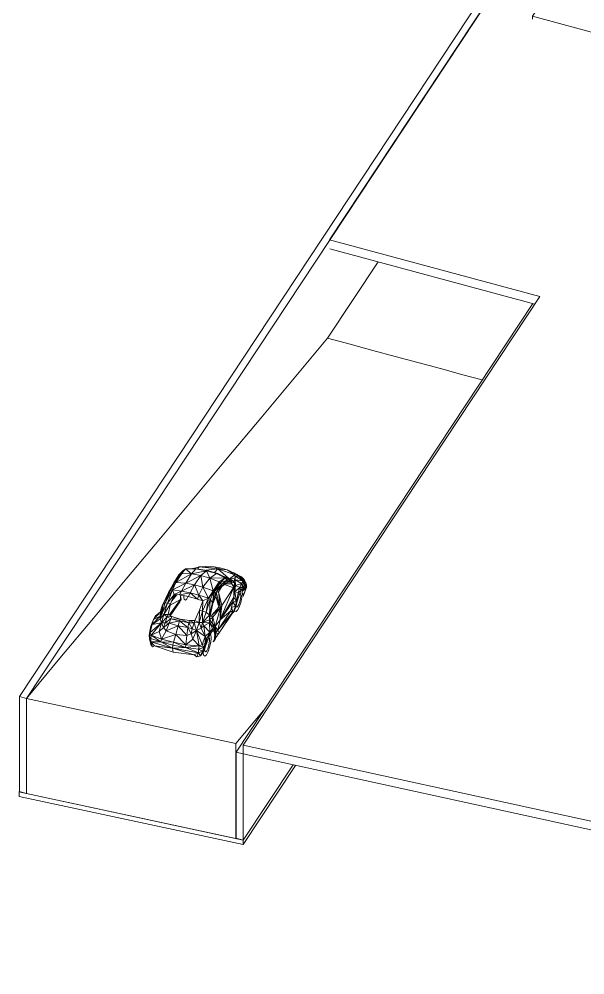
# Model space of a CAD drawing. Header units: millimetres. Extents: x -40531 to 31993, y -28732 to 45416.
# Drawn here: x -36046 to -21427, y -28732 to -4014 of the extents above; entities that cross this region are included whole.
import ezdxf

# ---------------------------------------------------------------- set-up
doc = ezdxf.new("R2010")
doc.units = ezdxf.units.MM
for name, color, linetype, lineweight in [('A-DETL-GENF', 92, 'Continuous', 9), ('A-FLOR', 192, 'Continuous', 9), ('A-FLOR-LEVL', 51, 'Continuous', 9), ('A-GENM', 13, 'Continuous', 9), ('A-WALL', 113, 'Continuous', 9), ('S-FNDN', 32, 'Continuous', 9)]:
    doc.layers.add(name, color=color, linetype=linetype, lineweight=lineweight)

# ---------------------------------------------------------------- blocks, each defined once
blk = doc.blocks.new('坡道 - 坡道-134946-3D Section')
at = {"layer": 'A-FLOR-LEVL'}
for p, q in [((-30447, -22747), (-35856, -21580)), ((-35856, -21580), (-35856, -24041)), ((-30447, -22747), (-29730, -21894)), ((-30447, -25208), (-30447, -22747)), ((-35856, -24041), (-30447, -25208)), ((-30441, -25199), (-30447, -25208))]:
    blk.add_line(p, q, dxfattribs=at)
for points in [[(-28074, -12266, 0), (-28939, -13300, 0), (-29803, -14334, 0), (-30668, -15369, 0), (-31533, -16404, 0), (-32397, -17438, 0), (-33262, -18473, 0), (-34127, -19509, 0), (-34992, -20544, 0), (-35856, -21580, 0)], [(-24080, -13344, 0), (-24577, -13210, 0), (-25160, -13052, 0), (-25743, -12895, 0), (-26326, -12738, 0), (-26908, -12580, 0), (-27491, -12423, 0), (-28074, -12266, 0)]]:
    blk.add_polyline3d(points, dxfattribs=at)
blk = doc.blocks.new('Family6 - Family6-227031-3D Section')
at = {"layer": 'A-GENM'}
for p, q in [((-713, 1097), (-1084, 1001)), ((-977, 697), (-713, 1097)), ((-713, 1020), (-947, 665)), ((-713, 1020), (-713, 1097)), ((-20471, -441), (-22784, -3940)), ((-19480, -2000), (-20471, -441)), ((-3521, -941), (-3630, -969)), ((-1985, -828), (-1979, -819)), ((-4677, -1241), (-5614, -1484)), ((-5614, -1732), (-4925, -1616)), ((-4982, -1703), (-5614, -1809)), ((-2997, -2360), (-2552, -1685)), ((-18352, -1738), (-19454, -2024)), ((-17921, -2416), (-18352, -1738)), ((-2552, -1762), (-2997, -2436)), ((-19455, -2024), (-19463, -2027)), ((-20324, -2863), (-19970, -2326)), ((-19970, -2326), (-19033, -2704)), ((-19970, -2403), (-19970, -2326)), ((-19033, -2704), (-17921, -2416)), ((-17921, -2493), (-17921, -2416)), ((-5431, -2384), (-5614, -2335)), ((-19033, -2781), (-19033, -2704)), ((-4465, -2645), (-4910, -2525)), ((-22009, -3455), (-21640, -2897)), ((-21183, -2816), (-21666, -3547)), ((-21640, -2897), (-21183, -2816)), ((-21640, -2974), (-21640, -2897)), ((-19081, -4219), (-20324, -2863)), ((-3954, -3807), (-3508, -3132)), ((-3508, -3209), (-3954, -3884)), ((-21666, -3547), (-22009, -3455)), ((-20896, -3729), (-20686, -3411)), ((-20686, -3411), (-20230, -3909)), ((-20686, -3411), (-20686, -3488)), ((-7449, -3359), (-9711, -3946)), ((-6649, -4231), (-7449, -3359)), ((-9423, -5797), (-8034, -3695)), ((-8034, -3695), (-6945, -4882)), ((-8034, -3695), (-8034, -3772)), ((-22784, -3940), (-6945, -8217)), ((-22784, -3940), (-22784, -4017)), ((-20230, -3909), (-20896, -3729)), ((-9711, -3946), (-9484, -4203)), ((-9711, -4023), (-9711, -3946)), ((-10652, -4191), (-11789, -4486)), ((-10788, -4397), (-10652, -4191)), ((-10652, -4268), (-10652, -4191)), ((-17472, -4653), (-19081, -4219)), ((-10464, -4764), (-10788, -4397)), ((-9484, -4203), (-9774, -4642)), ((-16598, -4499), (-17472, -4653)), ((-15924, -5559), (-16598, -4499)), ((-11789, -4486), (-12172, -5065)), ((-9774, -4642), (-10464, -4764)), ((-6911, -4919), (-6548, -5315)), ((-12172, -5065), (-14455, -5468)), ((-15003, -5320), (-15924, -5559)), ((-14455, -5468), (-15003, -5320)), ((-11478, -5441), (-10827, -5326)), ((-10827, -5326), (-10483, -5714)), ((-10827, -5403), (-10827, -5326)), ((-6548, -5315), (-9423, -5797)), ((-13339, -5769), (-12545, -5629)), ((-12545, -5629), (-12744, -5930)), ((-11944, -6146), (-11478, -5441)), ((-11478, -5441), (-11478, -5518)), ((-5807, -5511), (-5422, -5446)), ((-5478, -5869), (-5807, -5511)), ((-12744, -5930), (-13339, -5769)), ((-10483, -5714), (-10946, -6415)), ((-9801, -6369), (-6378, -5795)), ((-5868, -6587), (-5422, -5912)), ((-5422, -5783), (-5478, -5869)), ((-10946, -6415), (-11944, -6146)), ((-9850, -6444), (-9801, -6369)), ((-9801, -6446), (-9801, -6369)), ((-6726, -7288), (-9850, -6444)), ((-6378, -6761), (-6726, -7288)), ((-6945, -8217), (-6378, -7360)), ((-6945, -8294), (-6945, -8217))]:
    blk.add_line(p, q, dxfattribs=at)
blk = doc.blocks.new('RPC Beetle - RPC Beetle-255164-3D Section')
at = {"layer": 'A-DETL-GENF'}
for p, q in [((-31916, -18388), (-31802, -18266)), ((-31880, -18359), (-31743, -18232)), ((-31880, -18359), (-31802, -18266)), ((-31844, -18352), (-31743, -18232)), ((-31743, -18232), (-31802, -18266)), ((-31678, -18230), (-31743, -18232)), ((-31592, -18363), (-31743, -18232)), ((-31482, -18234), (-31743, -18232)), ((-31678, -18230), (-31468, -18227)), ((-31482, -18234), (-31678, -18230)), ((-31469, -18204), (-31607, -18229)), ((-31592, -18363), (-31482, -18234)), ((-31206, -18279), (-31592, -18363)), ((-31513, -18220), (-31591, -18229)), ((-31532, -18226), (-31534, -18228)), ((-31532, -18226), (-31534, -18228)), ((-31394, -18177), (-31532, -18226)), ((-31530, -18228), (-31532, -18226)), ((-31482, -18234), (-31468, -18227)), ((-31206, -18279), (-31482, -18234)), ((-31482, -18234), (-31185, -18275)), ((-31185, -18275), (-31468, -18227)), ((-31432, -18233), (-31394, -18177)), ((-31223, -18173), (-31394, -18177)), ((-30914, -18229), (-31394, -18177)), ((-31009, -18177), (-31394, -18177)), ((-31351, -18403), (-31206, -18279)), ((-31223, -18173), (-31228, -18173)), ((-31223, -18173), (-31227, -18173)), ((-31009, -18177), (-31223, -18173)), ((-30914, -18229), (-31218, -18269)), ((-31206, -18279), (-31185, -18275)), ((-31206, -18279), (-31115, -18471)), ((-31206, -18279), (-30949, -18355)), ((-31185, -18275), (-30913, -18353)), ((-31185, -18275), (-30949, -18355)), ((-30859, -18205), (-31009, -18177)), ((-30914, -18229), (-31009, -18177)), ((-31002, -18325), (-30914, -18229)), ((-30914, -18229), (-30859, -18205)), ((-30914, -18229), (-30668, -18255)), ((-30914, -18229), (-30637, -18476)), ((-30914, -18229), (-30469, -18386)), ((-30859, -18205), (-30668, -18255)), ((-30668, -18255), (-30484, -18340)), ((-30668, -18255), (-30469, -18386)), ((-31916, -18388), (-32048, -18594)), ((-32031, -18591), (-31880, -18359)), ((-32031, -18591), (-31916, -18388)), ((-32001, -18581), (-31844, -18352)), ((-32001, -18581), (-31880, -18359)), ((-31592, -18363), (-32001, -18581)), ((-31880, -18359), (-31916, -18388)), ((-31844, -18352), (-31880, -18359)), ((-31592, -18363), (-31844, -18352)), ((-31741, -18604), (-31592, -18363)), ((-31351, -18403), (-31741, -18604)), ((-31351, -18403), (-31592, -18363)), ((-31518, -18647), (-31351, -18403)), ((-31351, -18403), (-31295, -18705)), ((-31351, -18403), (-31115, -18471)), ((-31295, -18705), (-31115, -18471)), ((-31115, -18471), (-30949, -18355)), ((-31115, -18471), (-30720, -18463)), ((-31115, -18471), (-31035, -18800)), ((-31115, -18471), (-30880, -18570)), ((-31002, -18325), (-31011, -18325)), ((-31002, -18325), (-31008, -18326)), ((-31002, -18325), (-31006, -18325)), ((-31002, -18325), (-30995, -18329)), ((-31002, -18325), (-30989, -18331)), ((-30949, -18355), (-30913, -18353)), ((-30949, -18355), (-30728, -18444)), ((-30949, -18355), (-30720, -18463)), ((-30728, -18444), (-30913, -18353)), ((-30880, -18570), (-30720, -18463)), ((-30850, -18592), (-30720, -18463)), ((-30850, -18592), (-30681, -18520)), ((-30821, -18636), (-30681, -18520)), ((-30809, -18691), (-30681, -18520)), ((-30793, -18412), (-30644, -18474)), ((-30750, -18433), (-30655, -18470)), ((-30728, -18444), (-30636, -18477)), ((-30728, -18444), (-30720, -18463)), ((-30728, -18444), (-30635, -18486)), ((-30720, -18463), (-30681, -18520)), ((-30720, -18463), (-30635, -18486)), ((-30681, -18520), (-30635, -18486)), ((-30673, -18586), (-30681, -18520)), ((-30681, -18520), (-30618, -18574)), ((-30636, -18477), (-30580, -18508)), ((-30636, -18477), (-30635, -18486)), ((-30635, -18486), (-30618, -18574)), ((-30635, -18486), (-30580, -18508)), ((-30635, -18486), (-30578, -18577)), ((-30633, -18479), (-30631, -18480)), ((-30632, -18479), (-30631, -18480)), ((-30628, -18481), (-30631, -18480)), ((-30629, -18481), (-30631, -18480)), ((-30606, -18493), (-30469, -18386)), ((-30601, -18496), (-30467, -18467)), ((-30580, -18508), (-30531, -18534)), ((-30580, -18508), (-30578, -18577)), ((-30578, -18577), (-30531, -18534)), ((-30531, -18534), (-30477, -18591)), ((-30467, -18467), (-30503, -18563)), ((-30484, -18340), (-30469, -18386)), ((-30484, -18340), (-30484, -18342)), ((-30484, -18340), (-30297, -18434)), ((-30484, -18340), (-30379, -18422)), ((-30467, -18467), (-30477, -18591)), ((-30464, -18512), (-30477, -18591)), ((-30469, -18386), (-30467, -18422)), ((-30469, -18386), (-30467, -18467)), ((-30467, -18422), (-30467, -18467)), ((-30467, -18422), (-30464, -18512)), ((-30467, -18422), (-30379, -18422)), ((-30467, -18422), (-30266, -18542)), ((-30467, -18467), (-30464, -18512)), ((-30464, -18512), (-30451, -18658)), ((-30464, -18512), (-30266, -18542)), ((-30464, -18512), (-30303, -18606)), ((-30297, -18434), (-30379, -18422)), ((-30379, -18422), (-30230, -18509)), ((-30379, -18422), (-30266, -18542)), ((-30379, -18422), (-30229, -18548)), ((-30297, -18434), (-30230, -18509)), ((-30230, -18509), (-30185, -18600)), ((-30230, -18509), (-30229, -18548)), ((-32086, -18777), (-32275, -19107)), ((-32213, -19123), (-32086, -18777)), ((-32031, -18591), (-32190, -18842)), ((-32190, -18842), (-32068, -18625)), ((-32133, -18793), (-32031, -18591)), ((-32086, -18777), (-32133, -18793)), ((-32086, -18777), (-32001, -18581)), ((-32086, -18777), (-32031, -18591)), ((-31741, -18604), (-32086, -18777)), ((-31853, -18812), (-32086, -18777)), ((-32037, -18893), (-32086, -18777)), ((-32031, -18591), (-32068, -18625)), ((-32068, -18625), (-32048, -18594)), ((-32001, -18581), (-32031, -18591)), ((-31741, -18604), (-32001, -18581)), ((-31853, -18812), (-31741, -18604)), ((-31518, -18647), (-31853, -18812)), ((-31518, -18647), (-31741, -18604)), ((-31630, -18855), (-31518, -18647)), ((-31518, -18647), (-31400, -18914)), ((-31518, -18647), (-31295, -18705)), ((-31400, -18914), (-31295, -18705)), ((-31295, -18705), (-31156, -18988)), ((-31295, -18705), (-31035, -18800)), ((-31035, -18800), (-30880, -18570)), ((-31035, -18800), (-30850, -18592)), ((-31008, -18822), (-30850, -18592)), ((-31008, -18822), (-30821, -18636)), ((-30821, -18636), (-30954, -18841)), ((-30898, -18829), (-30821, -18636)), ((-30898, -18829), (-30809, -18691)), ((-30880, -18570), (-30850, -18592)), ((-30850, -18592), (-30821, -18636)), ((-30502, -18706), (-30849, -19548)), ((-30809, -18691), (-30821, -18636)), ((-30809, -18691), (-30673, -18586)), ((-30807, -19175), (-30502, -18706)), ((-30741, -18639), (-30509, -18718)), ((-30714, -18617), (-30555, -18616)), ((-30673, -18586), (-30618, -18574)), ((-30618, -18574), (-30578, -18577)), ((-30578, -18577), (-30502, -18706)), ((-30578, -18577), (-30477, -18591)), ((-30477, -18591), (-30502, -18706)), ((-30502, -18706), (-30472, -18821)), ((-30502, -18706), (-30502, -18960)), ((-30477, -18591), (-30451, -18658)), ((-30477, -18591), (-30472, -18821)), ((-30451, -18658), (-30472, -18821)), ((-30472, -18821), (-30343, -18713)), ((-30451, -18658), (-30303, -18606)), ((-30451, -18658), (-30343, -18713)), ((-30343, -18713), (-30386, -18855)), ((-30303, -18606), (-30343, -18713)), ((-30343, -18713), (-30273, -18710)), ((-30343, -18713), (-30319, -18793)), ((-30319, -18793), (-30273, -18710)), ((-30266, -18542), (-30303, -18606)), ((-30303, -18606), (-30273, -18710)), ((-30297, -18754), (-30287, -18773)), ((-30287, -18773), (-30280, -18860)), ((-30285, -18802), (-30229, -18675)), ((-30284, -18813), (-30205, -18705)), ((-30283, -18818), (-30199, -18739)), ((-30266, -18542), (-30273, -18710)), ((-30273, -18710), (-30230, -18674)), ((-30266, -18542), (-30229, -18548)), ((-30266, -18542), (-30230, -18674)), ((-30251, -18901), (-30199, -18777)), ((-30229, -18548), (-30230, -18674)), ((-30209, -18683), (-30230, -18674)), ((-30229, -18548), (-30185, -18600)), ((-30229, -18548), (-30209, -18683)), ((-30185, -18600), (-30209, -18683)), ((-30196, -18757), (-30209, -18683)), ((-30173, -18715), (-30202, -18796)), ((-30202, -18796), (-30196, -18757)), ((-30185, -18600), (-30196, -18757)), ((-30174, -18646), (-30196, -18757)), ((-30173, -18715), (-30196, -18757)), ((-30191, -18587), (-30185, -18594)), ((-30190, -18588), (-30185, -18594)), ((-30185, -18594), (-30174, -18646)), ((-30185, -18600), (-30174, -18646)), ((-30175, -18644), (-30174, -18646)), ((-30173, -18715), (-30174, -18646)), ((-32133, -18793), (-32332, -19157)), ((-32190, -18842), (-32332, -19157)), ((-32133, -18793), (-32275, -19107)), ((-32037, -18893), (-32213, -19123)), ((-32133, -18793), (-32190, -18842)), ((-32170, -19428), (-31877, -19024)), ((-31877, -19024), (-32143, -19169)), ((-32037, -18893), (-32135, -19135)), ((-32103, -19056), (-31967, -18899)), ((-32076, -18989), (-32007, -18896)), ((-31853, -18812), (-32037, -18893)), ((-31903, -18904), (-32037, -18893)), ((-31903, -18904), (-31853, -18812)), ((-31630, -18855), (-31903, -18904)), ((-31668, -18946), (-31903, -18904)), ((-31877, -19024), (-31882, -19029)), ((-31877, -19024), (-31873, -18929)), ((-31877, -19024), (-31875, -19052)), ((-31875, -19052), (-31873, -18929)), ((-31858, -19020), (-31875, -19052)), ((-31872, -18910), (-31873, -18929)), ((-31858, -19020), (-31873, -18930)), ((-31858, -19020), (-31873, -18963)), ((-31630, -18855), (-31853, -18812)), ((-31793, -18924), (-31794, -18961)), ((-31794, -18961), (-31778, -19026)), ((-31778, -19026), (-31748, -19042)), ((-31709, -19007), (-31748, -19042)), ((-31706, -19002), (-31676, -18945)), ((-31668, -18946), (-31630, -18855)), ((-31668, -18946), (-31433, -19011)), ((-31630, -18855), (-31433, -19011)), ((-31630, -18855), (-31400, -18914)), ((-31433, -19011), (-31400, -18914)), ((-31433, -19011), (-31301, -19059)), ((-31400, -18914), (-31301, -19059)), ((-31400, -18914), (-31156, -18988)), ((-31304, -19329), (-31156, -18988)), ((-31301, -19059), (-31156, -18988)), ((-31156, -18988), (-31211, -19348)), ((-31111, -19024), (-31211, -19348)), ((-31156, -18988), (-31035, -18800)), ((-31156, -18988), (-31008, -18822)), ((-31156, -18988), (-31111, -19024)), ((-31111, -19024), (-31126, -19430)), ((-31111, -19024), (-31008, -18822)), ((-31111, -19024), (-31053, -19099)), ((-31008, -18822), (-31053, -19099)), ((-31053, -19099), (-30974, -18872)), ((-31053, -19099), (-30963, -18943)), ((-31045, -19128), (-30963, -18943)), ((-31035, -18800), (-31008, -18822)), ((-31008, -18822), (-30974, -18872)), ((-30974, -18872), (-30954, -18841)), ((-30963, -18943), (-30954, -18841)), ((-30963, -18943), (-30890, -19221)), ((-30963, -18943), (-30845, -19236)), ((-30898, -18829), (-30954, -18841)), ((-30845, -19236), (-30954, -18841)), ((-30898, -18829), (-30807, -19175)), ((-30898, -18829), (-30845, -19236)), ((-30849, -19548), (-30502, -18960)), ((-30522, -19088), (-30502, -18960)), ((-30472, -18821), (-30502, -18960)), ((-30502, -18960), (-30429, -19088)), ((-30472, -18821), (-30386, -18855)), ((-30472, -18821), (-30429, -19088)), ((-30386, -18855), (-30429, -19088)), ((-30429, -19088), (-30364, -18908)), ((-30415, -19068), (-30364, -18908)), ((-30386, -18855), (-30319, -18793)), ((-30386, -18855), (-30364, -18908)), ((-30364, -18908), (-30319, -18793)), ((-30328, -19002), (-30344, -19079)), ((-30343, -18853), (-30339, -18852)), ((-30339, -18852), (-30325, -18877)), ((-30321, -18930), (-30328, -19002)), ((-30325, -18877), (-30321, -18930)), ((-30291, -18976), (-30319, -19103)), ((-30280, -18860), (-30291, -18976)), ((-30280, -18858), (-30251, -18901)), ((-30257, -18944), (-30202, -18796)), ((-30251, -18901), (-30257, -18944)), ((-30251, -18901), (-30202, -18796)), ((-32373, -19266), (-32393, -19345)), ((-32332, -19157), (-32373, -19266)), ((-32373, -19266), (-32354, -19184)), ((-32368, -19255), (-32373, -19266)), ((-32363, -19385), (-32373, -19266)), ((-32363, -19385), (-32275, -19107)), ((-32213, -19123), (-32363, -19385)), ((-32363, -19385), (-32332, -19157)), ((-32354, -19184), (-32303, -19093)), ((-32333, -19160), (-32354, -19184)), ((-32339, -19176), (-32354, -19184)), ((-32275, -19107), (-32332, -19157)), ((-32213, -19123), (-32310, -19413)), ((-32135, -19135), (-32310, -19413)), ((-32213, -19123), (-32275, -19107)), ((-32135, -19135), (-32213, -19123)), ((-32199, -19411), (-32135, -19135)), ((-31892, -19081), (-32166, -19430)), ((-32143, -19443), (-31892, -19081)), ((-31892, -19081), (-31903, -19061)), ((-31897, -19052), (-31875, -19052)), ((-31892, -19081), (-31875, -19052)), ((-31875, -19052), (-31875, -19050)), ((-31301, -19059), (-31386, -19304)), ((-31301, -19059), (-31304, -19329)), ((-31053, -19099), (-31126, -19430)), ((-31045, -19128), (-31126, -19430)), ((-31045, -19128), (-31112, -19444)), ((-31069, -19425), (-30890, -19221)), ((-31069, -19425), (-30845, -19236)), ((-31053, -19099), (-31045, -19128)), ((-31045, -19480), (-30845, -19236)), ((-30983, -19720), (-30845, -19236)), ((-30890, -19221), (-30845, -19236)), ((-30849, -19548), (-30522, -19088)), ((-30807, -19175), (-30849, -19548)), ((-30845, -19236), (-30849, -19548)), ((-30807, -19175), (-30845, -19236)), ((-30576, -19318), (-30555, -19227)), ((-30522, -19088), (-30555, -19227)), ((-30555, -19227), (-30453, -19197)), ((-30514, -19360), (-30555, -19227)), ((-30522, -19088), (-30453, -19197)), ((-30522, -19088), (-30429, -19088)), ((-30514, -19360), (-30453, -19197)), ((-30487, -19330), (-30441, -19189)), ((-30487, -19330), (-30453, -19197)), ((-30453, -19197), (-30415, -19068)), ((-30453, -19197), (-30429, -19088)), ((-30441, -19189), (-30453, -19197)), ((-30438, -19213), (-30442, -19192)), ((-30441, -19189), (-30415, -19068)), ((-30419, -19222), (-30438, -19213)), ((-30415, -19068), (-30429, -19088)), ((-30394, -19200), (-30419, -19222)), ((-30401, -19301), (-30357, -19218)), ((-30394, -19200), (-30368, -19149)), ((-30344, -19079), (-30368, -19149)), ((-30319, -19103), (-30357, -19218)), ((-32404, -19452), (-32608, -19671)), ((-32403, -19523), (-32608, -19671)), ((-32393, -19345), (-32577, -19539)), ((-32577, -19539), (-32519, -19447)), ((-32404, -19452), (-32577, -19539)), ((-32393, -19345), (-32519, -19447)), ((-32393, -19345), (-32421, -19373)), ((-32404, -19452), (-32393, -19345)), ((-32363, -19385), (-32404, -19452)), ((-32403, -19523), (-32404, -19452)), ((-32403, -19523), (-32363, -19385)), ((-32310, -19413), (-32403, -19523)), ((-32364, -19625), (-32403, -19523)), ((-32393, -19344), (-32395, -19346)), ((-32393, -19345), (-32388, -19340)), ((-32363, -19385), (-32393, -19345)), ((-32364, -19625), (-32310, -19413)), ((-32221, -19469), (-32364, -19625)), ((-32310, -19413), (-32363, -19385)), ((-32199, -19411), (-32310, -19413)), ((-32221, -19469), (-32310, -19413)), ((-32273, -19628), (-32221, -19469)), ((-32126, -19520), (-32273, -19628)), ((-32221, -19469), (-32199, -19411)), ((-32102, -19467), (-32221, -19469)), ((-32126, -19520), (-32221, -19469)), ((-32102, -19467), (-32199, -19411)), ((-32126, -19520), (-32170, -19639)), ((-32102, -19467), (-32126, -19520)), ((-31882, -19531), (-32126, -19520)), ((-31901, -19579), (-32126, -19520)), ((-31882, -19531), (-32102, -19467)), ((-31505, -19568), (-31386, -19304)), ((-31386, -19304), (-31396, -19619)), ((-31304, -19329), (-31396, -19619)), ((-31386, -19304), (-31304, -19329)), ((-31304, -19329), (-31307, -19623)), ((-31307, -19623), (-31211, -19348)), ((-31307, -19623), (-31126, -19430)), ((-31304, -19329), (-31211, -19348)), ((-31211, -19348), (-31126, -19430)), ((-31126, -19430), (-31127, -19548)), ((-31112, -19444), (-31127, -19548)), ((-31127, -19548), (-31045, -19480)), ((-31126, -19430), (-31112, -19444)), ((-31112, -19444), (-31069, -19425)), ((-31112, -19444), (-31045, -19480)), ((-31069, -19425), (-31045, -19480)), ((-31045, -19480), (-31060, -19627)), ((-31045, -19480), (-30983, -19720)), ((-30909, -19818), (-30576, -19318)), ((-30909, -19818), (-30530, -19364)), ((-30530, -19364), (-30876, -19888)), ((-30538, -19387), (-30876, -19888)), ((-30576, -19318), (-30849, -19548)), ((-30576, -19318), (-30530, -19364)), ((-30576, -19318), (-30514, -19360)), ((-30538, -19387), (-30514, -19360)), ((-30538, -19387), (-30530, -19364)), ((-30530, -19364), (-30514, -19360)), ((-30487, -19330), (-30514, -19360)), ((-30471, -19322), (-30477, -19298)), ((-30441, -19338), (-30471, -19322)), ((-30401, -19301), (-30441, -19338)), ((-32608, -19671), (-32667, -19841)), ((-32641, -19712), (-32667, -19841)), ((-32641, -19712), (-32662, -19832)), ((-32364, -19625), (-32660, -19881)), ((-32660, -19881), (-32608, -19671)), ((-32648, -19745), (-32647, -19740)), ((-32641, -19712), (-32647, -19740)), ((-32641, -19712), (-32577, -19539)), ((-32608, -19671), (-32641, -19712)), ((-32364, -19625), (-32638, -19943)), ((-32608, -19671), (-32577, -19539)), ((-32364, -19625), (-32608, -19671)), ((-32430, -19853), (-32364, -19625)), ((-32316, -19747), (-32430, -19853)), ((-32316, -19747), (-32364, -19625)), ((-32273, -19628), (-32364, -19625)), ((-32316, -19747), (-32273, -19628)), ((-32170, -19639), (-32316, -19747)), ((-32251, -19831), (-32316, -19747)), ((-32170, -19639), (-32273, -19628)), ((-32170, -19639), (-32251, -19831)), ((-31937, -19702), (-32251, -19831)), ((-31901, -19579), (-32170, -19639)), ((-31937, -19702), (-32170, -19639)), ((-31997, -19930), (-31937, -19702)), ((-31937, -19702), (-31901, -19579)), ((-31937, -19702), (-31684, -19749)), ((-31937, -19702), (-31713, -19952)), ((-31882, -19531), (-31901, -19579)), ((-31901, -19579), (-31657, -19626)), ((-31901, -19579), (-31684, -19749)), ((-31882, -19531), (-31640, -19571)), ((-31882, -19531), (-31657, -19626)), ((-31684, -19749), (-31713, -19952)), ((-31657, -19626), (-31684, -19749)), ((-31684, -19749), (-31600, -19909)), ((-31684, -19749), (-31573, -19786)), ((-31640, -19571), (-31657, -19626)), ((-31657, -19626), (-31573, -19786)), ((-31657, -19626), (-31527, -19626)), ((-31640, -19571), (-31505, -19568)), ((-31640, -19571), (-31527, -19626)), ((-31573, -19786), (-31527, -19626)), ((-31527, -19626), (-31505, -19568)), ((-31527, -19626), (-31396, -19619)), ((-31527, -19626), (-31467, -19828)), ((-31505, -19568), (-31396, -19619)), ((-31467, -19828), (-31396, -19619)), ((-31467, -19828), (-31343, -19762)), ((-31396, -19619), (-31343, -19762)), ((-31396, -19619), (-31307, -19623)), ((-31343, -19762), (-31307, -19623)), ((-31343, -19762), (-31271, -19708)), ((-31343, -19762), (-31238, -19981)), ((-31307, -19623), (-31127, -19548)), ((-31307, -19623), (-31271, -19708)), ((-31307, -19623), (-31130, -19630)), ((-31271, -19708), (-31130, -19630)), ((-31271, -19708), (-31238, -19981)), ((-31271, -19708), (-31121, -19869)), ((-31127, -19548), (-31130, -19630)), ((-31130, -19630), (-31060, -19627)), ((-31130, -19630), (-31121, -19869)), ((-31130, -19630), (-31050, -19779)), ((-31130, -19630), (-31004, -19762)), ((-31127, -19548), (-31060, -19627)), ((-31060, -19627), (-30983, -19720)), ((-31060, -19627), (-31004, -19762)), ((-31060, -19627), (-30966, -19833)), ((-31050, -19779), (-31004, -19762)), ((-31024, -19836), (-31004, -19762)), ((-30994, -19888), (-31004, -19762)), ((-31004, -19762), (-30966, -19833)), ((-30983, -19720), (-30849, -19548)), ((-30983, -19723), (-30983, -19720)), ((-30983, -19720), (-30966, -19833)), ((-30983, -19720), (-30909, -19818)), ((-30909, -19818), (-30849, -19548)), ((-32687, -19947), (-32667, -19841)), ((-32660, -19881), (-32687, -19947)), ((-32638, -19943), (-32687, -19947)), ((-32680, -20054), (-32687, -19947)), ((-32644, -20032), (-32687, -19947)), ((-32660, -19881), (-32667, -19841)), ((-32638, -19943), (-32660, -19881)), ((-32644, -20032), (-32638, -19943)), ((-32430, -19853), (-32638, -19943)), ((-32381, -20119), (-32638, -19943)), ((-32366, -20054), (-32638, -19943)), ((-32366, -20054), (-32430, -19853)), ((-32366, -20054), (-32251, -19831)), ((-31997, -19930), (-32366, -20054)), ((-31997, -19930), (-32251, -19831)), ((-32059, -20124), (-31997, -19930)), ((-31997, -19930), (-31742, -20195)), ((-31997, -19930), (-31713, -19952)), ((-31742, -20195), (-31713, -19952)), ((-31713, -19952), (-31600, -19909)), ((-31600, -19909), (-31573, -19786)), ((-31600, -19909), (-31467, -19828)), ((-31600, -19909), (-31557, -20050)), ((-31573, -19786), (-31467, -19828)), ((-31557, -20050), (-31467, -19828)), ((-31467, -19828), (-31394, -20225)), ((-31467, -19828), (-31317, -20185)), ((-31467, -19828), (-31238, -19981)), ((-31317, -20185), (-31238, -19981)), ((-31238, -19981), (-31121, -19869)), ((-31238, -19981), (-31202, -20037)), ((-31238, -19981), (-31238, -20164)), ((-31202, -20037), (-31121, -19869)), ((-31202, -20037), (-31106, -19916)), ((-31173, -20073), (-31106, -19916)), ((-31145, -20007), (-31144, -20006)), ((-31144, -20006), (-31129, -20031)), ((-31121, -19869), (-31050, -19779)), ((-31121, -19869), (-31057, -19851)), ((-31121, -19869), (-31106, -19916)), ((-31106, -19916), (-31057, -19851)), ((-31101, -19909), (-31091, -19927)), ((-31085, -20014), (-31096, -20130)), ((-31091, -19927), (-31085, -20014)), ((-31057, -19851), (-31050, -19779)), ((-31057, -19851), (-31024, -19836)), ((-31050, -19779), (-31024, -19836)), ((-31024, -19836), (-30994, -19888)), ((-31006, -20094), (-30960, -19893)), ((-31006, -20094), (-30991, -19937)), ((-30999, -19934), (-30993, -19899)), ((-30999, -19934), (-30992, -19948)), ((-30994, -19888), (-30966, -19833)), ((-30991, -19937), (-30994, -19888)), ((-30994, -19888), (-30960, -19893)), ((-30979, -20062), (-30960, -19893)), ((-30964, -20007), (-30979, -20062)), ((-30970, -19810), (-30909, -19818)), ((-30968, -19961), (-30964, -20007)), ((-30966, -19833), (-30960, -19893)), ((-30964, -20007), (-30876, -19888)), ((-30963, -19921), (-30876, -19888)), ((-30961, -19885), (-30909, -19818)), ((-30909, -19818), (-30876, -19888)), ((-32644, -20032), (-32680, -20054)), ((-32639, -20190), (-32680, -20054)), ((-32644, -20123), (-32680, -20054)), ((-32381, -20119), (-32644, -20032)), ((-32644, -20123), (-32644, -20032)), ((-32381, -20119), (-32644, -20123)), ((-32079, -20281), (-32644, -20123)), ((-32644, -20123), (-32544, -20223)), ((-32644, -20123), (-32601, -20249)), ((-32644, -20123), (-32639, -20190)), ((-32601, -20249), (-32639, -20190)), ((-32544, -20223), (-32601, -20249)), ((-32068, -20387), (-32544, -20223)), ((-32079, -20281), (-32544, -20223)), ((-32381, -20119), (-32366, -20054)), ((-32073, -20208), (-32381, -20119)), ((-32059, -20124), (-32381, -20119)), ((-32079, -20281), (-32381, -20119)), ((-32059, -20124), (-32366, -20054)), ((-32073, -20208), (-32079, -20281)), ((-32079, -20281), (-31743, -20263)), ((-32073, -20208), (-32059, -20124)), ((-32073, -20208), (-31743, -20263)), ((-32059, -20124), (-31743, -20263)), ((-32059, -20124), (-31742, -20195)), ((-31743, -20263), (-31742, -20195)), ((-31743, -20263), (-31394, -20225)), ((-31743, -20263), (-31414, -20401)), ((-31743, -20263), (-31407, -20312)), ((-31742, -20195), (-31557, -20050)), ((-31742, -20195), (-31394, -20225)), ((-31557, -20050), (-31394, -20225)), ((-31407, -20312), (-31394, -20225)), ((-31407, -20312), (-31270, -20268)), ((-31394, -20225), (-31317, -20185)), ((-31394, -20225), (-31270, -20268)), ((-31317, -20185), (-31238, -20164)), ((-31317, -20185), (-31270, -20268)), ((-31306, -20364), (-31270, -20268)), ((-31270, -20268), (-31238, -20164)), ((-31270, -20268), (-31212, -20189)), ((-31270, -20268), (-31227, -20234)), ((-31270, -20268), (-31251, -20301)), ((-31251, -20301), (-31227, -20234)), ((-31202, -20037), (-31238, -20164)), ((-31238, -20164), (-31212, -20189)), ((-31227, -20234), (-31212, -20189)), ((-31202, -20037), (-31212, -20189)), ((-31212, -20189), (-31173, -20073)), ((-31202, -20037), (-31173, -20073)), ((-31149, -20233), (-31172, -20303)), ((-31123, -20257), (-31162, -20372)), ((-31132, -20156), (-31149, -20233)), ((-31125, -20084), (-31132, -20156)), ((-31129, -20031), (-31125, -20084)), ((-31096, -20130), (-31123, -20257)), ((-31011, -20082), (-31032, -20120)), ((-31032, -20120), (-31006, -20091)), ((-31032, -20120), (-31006, -20094)), ((-31011, -20082), (-31003, -20068)), ((-31011, -20082), (-31003, -20070)), ((-31011, -20082), (-31004, -20078)), ((-31006, -20094), (-30979, -20062)), ((-30979, -20053), (-30979, -20062)), ((-32068, -20387), (-32079, -20281)), ((-32079, -20281), (-31414, -20401)), ((-32079, -20281), (-31525, -20453)), ((-32068, -20387), (-31525, -20453)), ((-31414, -20401), (-31525, -20453)), ((-31525, -20453), (-31454, -20508)), ((-31414, -20401), (-31454, -20508)), ((-31454, -20508), (-31356, -20481)), ((-31414, -20401), (-31407, -20312)), ((-31414, -20401), (-31306, -20364)), ((-31414, -20401), (-31356, -20481)), ((-31407, -20312), (-31306, -20364)), ((-31356, -20481), (-31306, -20364)), ((-31356, -20481), (-31322, -20441)), ((-31322, -20441), (-31306, -20364)), ((-31322, -20441), (-31277, -20365)), ((-31306, -20364), (-31251, -20301)), ((-31306, -20364), (-31277, -20365)), ((-31291, -20410), (-31291, -20389)), ((-31276, -20476), (-31291, -20410)), ((-31277, -20365), (-31251, -20301)), ((-31245, -20492), (-31276, -20476)), ((-31252, -20327), (-31251, -20300)), ((-31242, -20367), (-31252, -20327)), ((-31205, -20455), (-31245, -20492)), ((-31224, -20376), (-31242, -20367)), ((-31199, -20354), (-31224, -20376)), ((-31205, -20455), (-31162, -20372)), ((-31199, -20354), (-31172, -20303))]:
    blk.add_line(p, q, dxfattribs=at)

msp = doc.modelspace()

# ---------------------------------------------------------------- linework, layer by layer
at = {"layer": 'A-FLOR'}
for p, q in [((-21707, -161), (-28026, -9721)), ((-28026, -9721), (-22591, -11189)), ((-22720, -11384), (-28020, -9953)), ((-22591, -11189), (-30257, -22788)), ((-30257, -22788), (-30257, -23018)), ((-30257, -22788), (-4163, -28501)), ((-4163, -28732), (-30257, -23018))]:
    msp.add_line(p, q, dxfattribs=at)
at = {"layer": 'A-WALL'}
for p, q in [((-36041, -21531), (-21851, -61)), ((-21699, -159), (-35857, -21580)), ((-28074, -12266), (-26769, -10291)), ((-30441, -22969), (-22775, -11370)), ((-36041, -23992), (-36041, -21531)), ((-36041, -21531), (-35857, -21580)), ((-35857, -21580), (-35857, -24041)), ((-30441, -25199), (-30441, -22969)), ((-30257, -23018), (-30441, -22969)), ((-30257, -23018), (-30257, -25249)), ((-30257, -25249), (-28969, -23300)), ((-35857, -24041), (-36041, -23992)), ((-30257, -25249), (-30441, -25199))]:
    msp.add_line(p, q, dxfattribs=at)
at = {"layer": 'S-FNDN'}
for p, q in [((-28902, -23315), (-30257, -25364)), ((-36041, -23992), (-36046, -24000)), ((-36046, -24000), (-36046, -24115)), ((-36046, -24000), (-35864, -24039)), ((-30257, -25364), (-36046, -24115)), ((-35856, -24041), (-30257, -25249)), ((-30257, -25249), (-30257, -25364))]:
    msp.add_line(p, q, dxfattribs=at)

# ---------------------------------------------------------------- block references
at = {"layer": 'A-DETL-GENF'}
msp.add_blockref('RPC Beetle - RPC Beetle-255164-3D Section', (0, 0), dxfattribs=at)
at = {"layer": 'A-FLOR-LEVL'}
msp.add_blockref('坡道 - 坡道-134946-3D Section', (0, 0), dxfattribs=at)
at = {"layer": 'A-GENM'}
msp.add_blockref('Family6 - Family6-227031-3D Section', (0, 0), dxfattribs=at)

doc.saveas('drawing.dxf')
